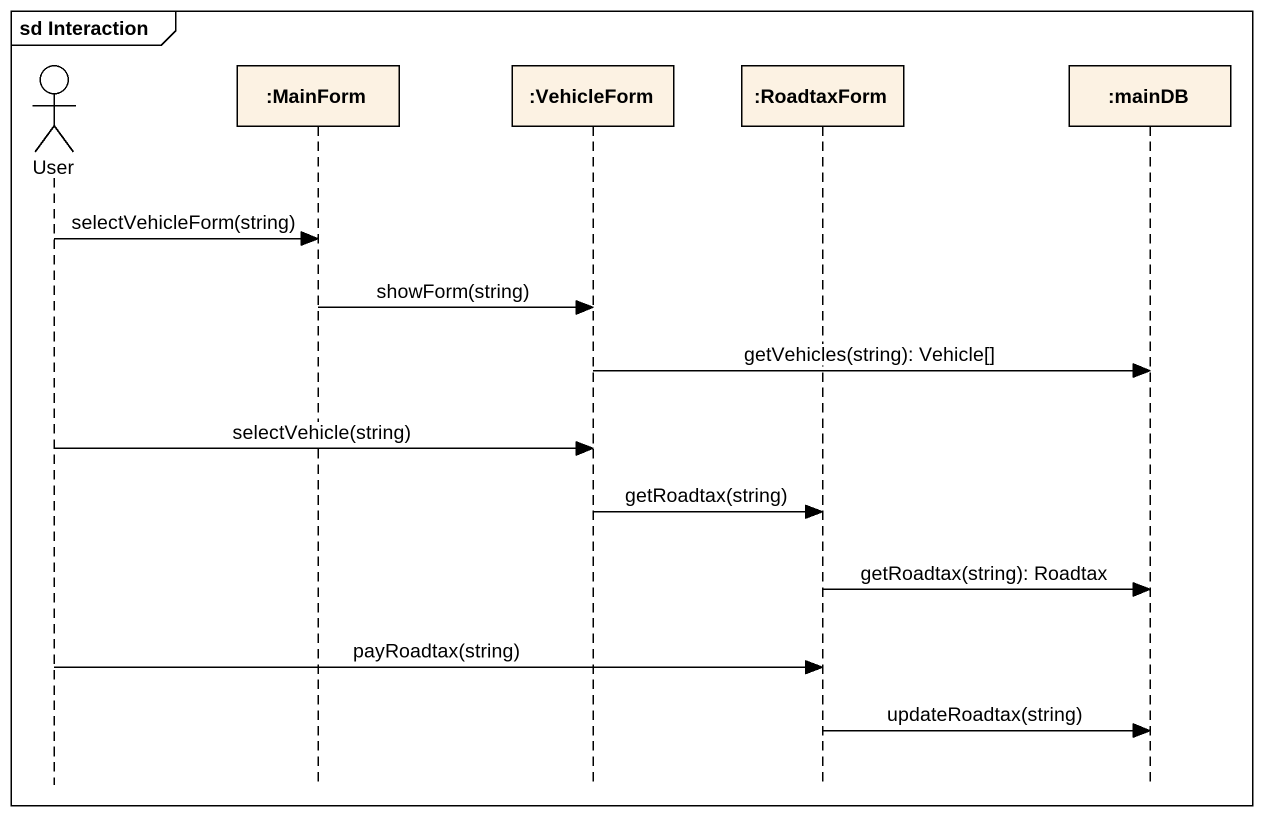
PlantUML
@startuml
mainframe sd Interaction
hide footbox
actor User
participant ":MainForm" as MainForm
participant ":VehicleForm" as VehicleForm
participant ":RoadtaxForm" as RoadtaxForm
participant ":mainDB" as mainDB

User -> MainForm : selectVehicleForm(string)
MainForm -> VehicleForm : showForm(string)
VehicleForm -> mainDB : getVehicles(string): Vehicle[]
User -> VehicleForm : selectVehicle(string)
VehicleForm -> RoadtaxForm : getRoadtax(string)
RoadtaxForm -> mainDB : getRoadtax(string): Roadtax
User -> RoadtaxForm : payRoadtax(string)
RoadtaxForm -> mainDB : updateRoadtax(string)
@enduml
